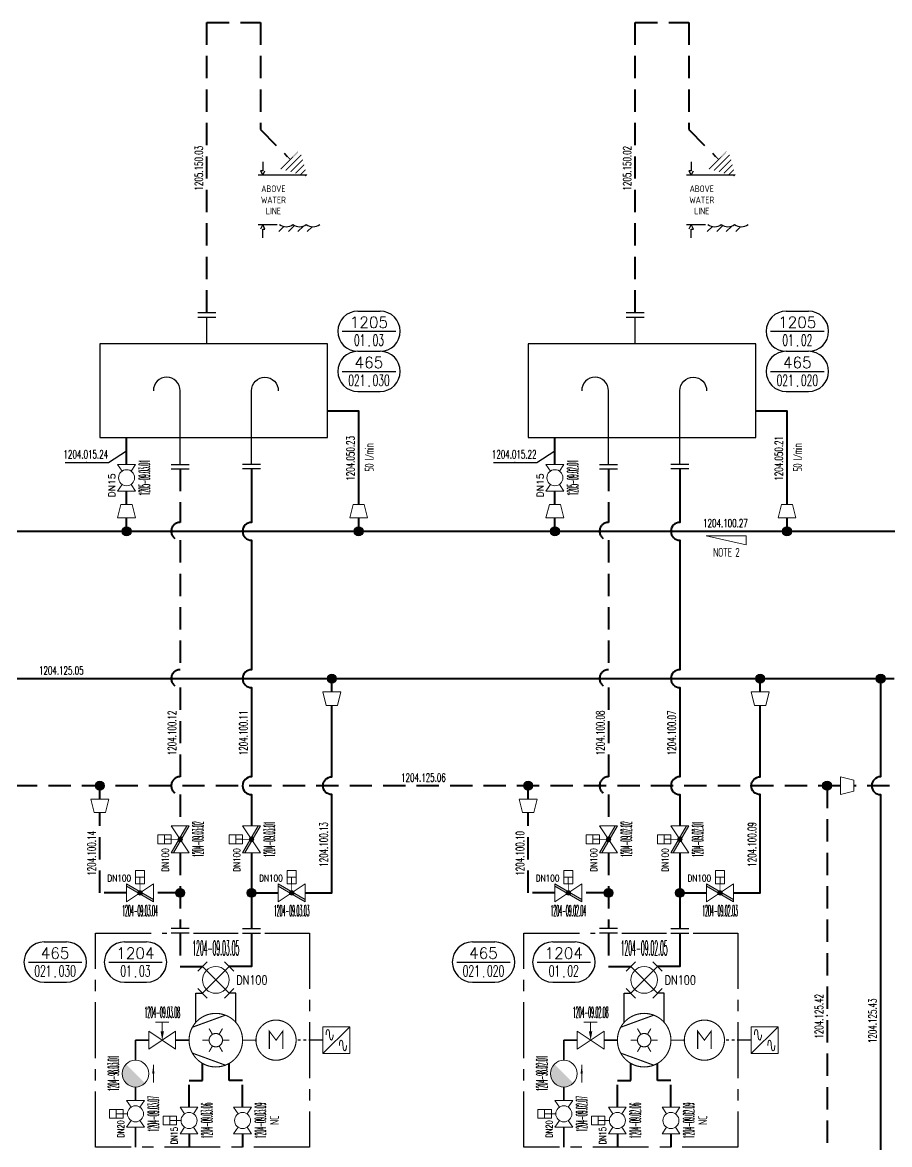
# Model space of a CAD drawing. Extents: x 32 to 589, y 3 to 513.
# Drawn here: x 279.4 to 473.7, y 186.7 to 438.1 of the extents above; entities that cross this region are included whole.
import ezdxf
from ezdxf.enums import TextEntityAlignment as Align

# ---------------------------------------------------------------- set-up
doc = ezdxf.new("R2010")
doc.units = 0
doc.header["$LTSCALE"] = 10
for name, pattern in [('CENTER', [2, 1.25, -0.25, 0.25, -0.25]), ('DASHED', [0.75, 0.5, -0.25]), ('PHANTOM2', [1.25, 0.625, -0.125, 0.125, -0.125, 0.125, -0.125])]:
    doc.linetypes.add(name, pattern=pattern)
for name, color, linetype in [('000-TX1', 1, 'Continuous'), ('000-TX2', 2, 'Continuous'), ('000-TX3', 3, 'Continuous'), ('0CE1', 1, 'CENTER'), ('0CO0', 7, 'Continuous'), ('0CO1', 1, 'Continuous'), ('0TX0', 7, 'Continuous'), ('0TX1', 1, 'Continuous'), ('COMPONENT', 2, 'Continuous')]:
    doc.layers.add(name, color=color, linetype=linetype)
for name, color, linetype, lineweight, true_color in [('1000 Air Piping', 161, 'DASHED', 40, 0x55aaff), ('1200 Service Liquid Piping', 134, 'Continuous', 35, 0x03b0b0), ('1200 Vacuum Piping', 152, 'Continuous', 40, 0x3354cc)]:
    doc.layers.add(name, color=color, linetype=linetype, lineweight=lineweight, true_color=true_color)
for name, color, linetype, lineweight in [('2600 Tank Drainage System Piping', 200, 'Continuous', 40), ('ARMATURE', 1, 'Continuous', 15), ('PIPENUM', 1, 'Continuous', 25)]:
    doc.layers.add(name, color=color, linetype=linetype, lineweight=lineweight)
doc.layers.add('Viewport', color=7, linetype='Continuous', plot=False)
doc.styles.add('HM-TX2', font='romans.shx')
doc.styles.add('MMC-TX2', font='romans.shx')
doc.styles.add('ROMANS', font='romans.shx')
doc.styles.get("Standard").update_dxf_attribs({"font": 'isocp.shx'})
doc.styles.add('Standard-TX2', font='romans.shx')

# ---------------------------------------------------------------- blocks, each defined once
blk = doc.blocks.new('*U31')
at = {"const_width": 0.25}
blk.add_lwpolyline([(0, -0.75), (0, 0.75)], dxfattribs=at)
blk = doc.blocks.new('*U32')
at = {"color": 0, "linetype": 'ByBlock', "lineweight": -2, "transparency": 16777216}
blk.add_blockref('*U31', (273.69, -83.34), dxfattribs=at)
for p, rotation in [((271.74, -84.47), 60), ((275.64, -84.47), 300), ((271.74, -86.72), 120), ((273.69, -87.84), 180), ((275.64, -86.72), 240)]:
    blk.add_blockref('*U31', p, dxfattribs=dict(at, rotation=rotation))
blk = doc.blocks.new('E852_MMC')
at = {"color": 0}
blk.add_line((-3, 0), (3, 6), dxfattribs=at)
blk.add_lwpolyline([(-3, 0), (3, 0), (3, 6), (-3, 6)], close=True, dxfattribs=at)
for centre, major_axis in [((-1.9, 4.2), (0, -1.2)), ((-1.1, 4.2), (0, 1.2)), ((1.1, 1.8), (0, -1.2)), ((1.9, 1.8), (0, 1.2))]:
    blk.add_ellipse(centre, major_axis=major_axis, ratio=0.333333, start_param=1.570796, end_param=4.712389, dxfattribs=at)
blk = doc.blocks.new('LIQUID RING PUMP 01')
for points in [[(22.5, 27.97), (22.5, 34.5), (24, 34.5)], [(31.5, 27.97), (31.5, 34.5), (30, 34.5)]]:
    blk.add_lwpolyline(points)
at = {"const_width": 0.25}
for points in [[(27, 18), (27, 18, 0.414214), (33, 24), (33, 24, 0.414214), (27, 30), (27, 30, 0.414214), (21, 24), (21, 24, 0.414214)], [(40.5, 19.5), (40.5, 19.5, 0.414214), (45, 24), (45, 24, 0.414214), (40.5, 28.5), (40.5, 28.5, 0.414214), (36, 24), (36, 24, 0.414214)], [(27, 22.5), (27, 22.5, 0.414214), (28.5, 24), (28.5, 24, 0.414214), (27, 25.5), (27, 25.5, 0.414214), (25.5, 24), (25.5, 24, 0.414214)]]:
    blk.add_lwpolyline(points, format="xyb", close=True, dxfattribs=at)
for points in [[(21.75, 26.9), (29.15, 29.6)], [(39, 22), (39, 26), (40.5, 24), (42, 26), (42, 22)], [(33, 24), (36, 24)], [(21.75, 21.1), (29.15, 18.4)]]:
    blk.add_lwpolyline(points, dxfattribs=at)
at = {"layer": '0CE1'}
for points in [[(38, 48), (48, 48), (48, 0), (0, 0), (0, 48), (16, 48)], [(22, 48), (32, 48)]]:
    blk.add_lwpolyline(points, dxfattribs=at)
at = {"layer": '0CO0', "linetype": 'PHANTOM2', "ltscale": 0.5}
blk.add_lwpolyline([(51, 24), (45, 24.01)], dxfattribs=at)
at = {"layer": '0CO1'}
for points in [[(21, 49), (17, 49)], [(21, 48), (17, 48)], [(33, 49), (37, 49)], [(33, 48), (37, 48)]]:
    blk.add_lwpolyline(points, dxfattribs=at)
at = {"layer": '1200 Service Liquid Piping', "linetype": 'DASHED'}
for points in [[(12, 24), (9, 24), (9, 19.5)], [(18, 24), (21, 24)], [(9, 10.5), (9, 13.5)], [(9, 4.5), (9, 0)]]:
    blk.add_lwpolyline(points, dxfattribs=at)
at = {"layer": '1200 Vacuum Piping', "linetype": 'DASHED'}
blk.add_lwpolyline([(19, 48), (19, 40.5), (24, 40.5)], dxfattribs=at)
at = {"layer": '1200 Vacuum Piping'}
blk.add_lwpolyline([(35, 48), (35, 40.5), (30, 40.5)], dxfattribs=at)
at = {"layer": '2600 Tank Drainage System Piping', "linetype": 'DASHED'}
for points in [[(21, 9), (21, 15), (24, 15), (24, 18.8)], [(33, 9), (33, 15), (30, 15), (30, 18.8)], [(21, 3), (21, 0)], [(33, 3), (33, 0)]]:
    blk.add_lwpolyline(points, dxfattribs=at)
at = {"rotation": 270}
blk.add_blockref('*U32', (112.59, 297.69), dxfattribs=at)
at = {"layer": 'ARMATURE', "ltscale": 2}
blk.add_blockref('E852_MMC', (54, 21), dxfattribs=at)
blk = doc.blocks.new('1200 TEMP')
blk.add_lwpolyline([(-317.06, 647.46), (-317.06, 653.46)])
blk.add_lwpolyline([(-341.06, 626.46), (-290.06, 626.46), (-290.06, 647.46), (-341.06, 647.46)], close=True)
for points in [[(-323.06, 620.46), (-323.06, 636.96, 0.414214), (-326.06, 639.96), (-326.06, 639.96, 0.414214), (-329.06, 636.96), (-329.06, 636.96)], [(-307.06, 620.46), (-307.06, 636.96, -0.414214), (-304.06, 639.96), (-304.06, 639.96, -0.414214), (-301.06, 636.96), (-301.06, 636.96)]]:
    blk.add_lwpolyline(points, format="xyb")
at = {"layer": '0CO1'}
for points in [[(-319.06, 654.46), (-315.06, 654.46)], [(-319.06, 653.46), (-315.06, 653.46)], [(-325.06, 620.46), (-321.06, 620.46)], [(-325.06, 619.46), (-321.06, 619.46)], [(-305.06, 620.46), (-309.06, 620.46)], [(-305.06, 619.46), (-309.06, 619.46)]]:
    blk.add_lwpolyline(points, dxfattribs=at)
at = {"layer": '1200 Vacuum Piping', "linetype": 'DASHED'}
blk.add_lwpolyline([(-323.06, 619.46), (-323.06, 607.46, 1), (-323.06, 603.46), (-323.06, 574.46, 1), (-323.06, 570.46), (-323.06, 550.46, 1), (-323.06, 546.46), (-323.06, 539.46)], format="xyb", dxfattribs=at)
at = {"layer": '1200 Vacuum Piping'}
for points in [[(-307.06, 619.46), (-307.06, 607.46, 1), (-307.06, 603.46), (-307.06, 574.46, 1), (-307.06, 570.46), (-307.06, 550.46, 1), (-307.06, 546.46), (-307.06, 539.46)], [(-295.06, 524.46), (-289.06, 524.46), (-289.06, 546.46, -1), (-289.06, 550.46), (-289.06, 566.46)]]:
    blk.add_lwpolyline(points, format="xyb", dxfattribs=at)
for points in [[(-289.06, 569.46), (-289.06, 572.46)], [(-307.06, 533.46), (-307.06, 516.46)], [(-307.06, 524.46), (-301.06, 524.46)]]:
    blk.add_lwpolyline(points, dxfattribs=at)
at = {"layer": '1200 Vacuum Piping', "linetype": 'DASHED'}
for points in [[(-341.06, 545.46), (-341.06, 548.46)], [(-335.06, 524.46), (-341.06, 524.46), (-341.06, 542.46)], [(-323.06, 533.46), (-323.06, 516.46)], [(-323.06, 524.46), (-329.06, 524.46)]]:
    blk.add_lwpolyline(points, dxfattribs=at)
at = {"layer": '2600 Tank Drainage System Piping'}
for points in [[(-290.06, 632.46), (-283.06, 632.46), (-283.06, 611.46)], [(-335.06, 620.46), (-335.06, 626.46)], [(-335.06, 611.46), (-335.06, 614.46)], [(-335.06, 605.46), (-335.06, 608.46)], [(-283.06, 608.46), (-283.06, 605.46)]]:
    blk.add_lwpolyline(points, dxfattribs=at)
at = {"layer": 'ARMATURE'}
for points in [[(-333.06, 608.46), (-337.06, 608.46), (-336.31, 611.46), (-333.81, 611.46)], [(-281.06, 608.46), (-285.06, 608.46), (-284.31, 611.46), (-281.81, 611.46)], [(-291.06, 569.46), (-287.06, 569.46), (-287.81, 566.46), (-290.31, 566.46)], [(-339.06, 545.46), (-343.06, 545.46), (-342.31, 542.46), (-339.81, 542.46)]]:
    blk.add_lwpolyline(points, close=True, dxfattribs=at)
blk.add_blockref('LIQUID RING PUMP 01', (-342.06, 467.46))
blk = doc.blocks.new('JOINT')
h = blk.add_hatch(color=256)
h.dxf.hatch_style = 1
h.paths.add_polyline_path([(1, 0, 1), (-1, 0, 1)])
at = {"layer": 'Viewport'}
blk.add_circle((0, 0), 1, dxfattribs=at)
blk = doc.blocks.new('BU310PN_MMC')
blk.add_hatch(color=256).paths.add_polyline_path([(0, 2), (6, -1.5), (6, -2), (0, 1.5)])
h = blk.add_hatch(color=256)
edge = h.paths.add_edge_path()
edge.add_arc((3, -0.01), 0.5, 0, 360)
for p, q in [((2, 3.5), (4, 3.5)), ((3, 3.5), (3, 2))]:
    blk.add_line(p, q)
for points in [[(2, 2), (4, 2), (4, 5), (2, 5)], [(0, 2), (6, -1.5), (6, -2), (0, 1.5)]]:
    blk.add_lwpolyline(points, close=True)
blk.add_lwpolyline([(0, 2), (0, -2), (6, 2), (6, -2)])
at = {"const_width": 0.2}
blk.add_lwpolyline([(3, 0), (3, 2)], dxfattribs=at)
blk.add_circle((3, -0.01), 0.5)
at = {"layer": '000-TX1', "style": 'MMC-TX2', "width": 0.8}
blk.add_attdef('SIZE', text='', height=1.5, dxfattribs=at).set_placement((1, 3.31), align=Align.MIDDLE_RIGHT)
at = {"layer": '000-TX1', "style": 'MMC-TX2', "width": 0.457143}
blk.add_attdef('ITEMNR.', text='', height=2.5, rotation=360, dxfattribs=at).set_placement((-0.99, -5.24), (7.01, -5.24), align=Align.FIT)
at = {"layer": '000-TX1', "style": 'MMC-TX2', "flags": 1}
for tag, p in [('PRODUCT_NR', (-1, -10.2)), ('DESCRIPTION.', (-1, -13.16)), ('TYPE', (-1, -16.17)), ('RATING', (-1, -19.17)), ('DRILL', (-1, -22.17)), ('HOUSING', (-1, -25.17)), ('TRIM', (-1, -28.17)), ('STEM', (-1, -31.17)), ('SEAT', (-1, -34.17)), ('CTRL', (-1, -37.17)), ('CERT', (-1, -40.17)), ('REMARKS', (-1, -43.17)), ('REV', (-1, -46.17)), ('TAG', (-1, -49.17)), ('FONT/SIGN', (-1, -52.17)), ('DO', (-1, -55.84)), ('DI', (-1, -58.84)), ('AO', (-0.79, -61.28)), ('AI', (-0.79, -64.28)), ('BUS', (-1, -66.95))]:
    blk.add_attdef(tag, p, '', height=1.5, dxfattribs=at)
blk = doc.blocks.new('BV702PN_MMC')
for p, q in [((2, 4.3), (4, 4.3)), ((3, 4.3), (3, 2.8))]:
    blk.add_line(p, q)
blk.add_lwpolyline([(2, 2.8), (4, 2.8), (4, 5.8), (2, 5.8)], close=True)
at = {"const_width": 0.2}
blk.add_lwpolyline([(3, 1.8), (3, 2.8)], dxfattribs=at)
for points in [[(1.5, -1), (0, -2), (0, 2), (1.5, 1)], [(4.5, -1), (6, -2), (6, 2), (4.5, 1)]]:
    blk.add_lwpolyline(points)
blk.add_circle((3, 0), 1.8)
at = {"layer": '000-TX1', "style": 'MMC-TX2', "width": 0.65}
blk.add_attdef('SIZE', text='', height=1.5, dxfattribs=at).set_placement((1.54, 3.3), align=Align.MIDDLE_RIGHT)
at = {"layer": '000-TX1', "style": 'MMC-TX2', "width": 0.457143}
blk.add_attdef('ITEMNR.', text='', height=2.5, rotation=360, dxfattribs=at).set_placement((-0.99, -5.24), (7.01, -5.24), align=Align.FIT)
at = {"layer": '000-TX1', "style": 'MMC-TX2', "flags": 1}
for tag, p in [('PRODUCT_NR', (-1, -10.2)), ('DESCRIPTION.', (-1.21, -13.16)), ('TYPE', (-1, -16.17)), ('RATING', (-1, -19.17)), ('DRILL', (-1, -22.17)), ('HOUSING', (-1, -25.17)), ('TRIM', (-1, -28.17)), ('STEM', (-1, -31.17)), ('SEAT', (-1, -34.17)), ('CTRL', (-1.21, -37.17)), ('CERT', (-1, -40.17)), ('REMARKS', (-1, -43.17)), ('REV', (-1, -46.17)), ('TAG', (-1, -49.17)), ('FONT/SIGN', (-1, -52.17))]:
    blk.add_attdef(tag, p, '', height=1.5, dxfattribs=at)
blk = doc.blocks.new('V703')
for p, q in [((1.5, 4), (4.5, 4)), ((3, 2), (3, 4))]:
    blk.add_line(p, q)
blk.add_lwpolyline([(0, -2), (0, 2), (6, -2), (6, 2), (0, -2)])
blk.add_solid([(3, 0), (2.62, 2), (3.38, 2)])
at = {"layer": '000-TX1', "style": 'HM-TX2', "width": 0.457143}
blk.add_attdef('ITEMNR.', text='', height=2.5, rotation=360, dxfattribs=at).set_placement((-0.99, -5.24), (7.01, -5.24), align=Align.FIT)
at = {"layer": '000-TX1', "style": 'HM-TX2', "flags": 1}
for tag, p in [('DESCRIPTION.', (-0.97, -10.16)), ('SIZE', (-0.97, -12.18)), ('TYPE', (-0.97, -14.29)), ('RATING', (-0.97, -16.51)), ('DRILL', (-0.97, -18.43)), ('HOUSING', (-0.97, -20.64)), ('TRIM', (-0.97, -22.95)), ('STEM', (-0.97, -25.17)), ('SEAT', (-0.97, -27.38)), ('CTRL', (-0.97, -29.7)), ('CERT', (-0.97, -31.91)), ('REMARKS', (-0.97, -34.22)), ('REV', (-0.97, -36.53)), ('TAG', (-0.97, -38.75)), ('FONT/SIGN', (-0.97, -40.67))]:
    blk.add_attdef(tag, p, '', height=1.5, dxfattribs=at)
blk = doc.blocks.new('V702')
for points in [[(1.5, -1), (0, -2), (0, 2), (1.5, 1)], [(4.5, -1), (6, -2), (6, 2), (4.5, 1)]]:
    blk.add_lwpolyline(points)
blk.add_circle((3, 0), 1.8)
at = {"layer": '000-TX1', "style": 'HM-TX2', "width": 0.457143}
blk.add_attdef('ITEMNR.', text='', height=2.5, rotation=360, dxfattribs=at).set_placement((-0.99, -5.04), (7.01, -5.04), align=Align.FIT)
at = {"layer": '000-TX1', "style": 'HM-TX2', "flags": 1}
for tag, p in [('DESCRIPTION.', (-0.97, -9.96)), ('SIZE', (-0.97, -11.98)), ('TYPE', (-0.97, -14.09)), ('RATING', (-0.97, -16.31)), ('DRILL', (-0.97, -18.23)), ('HOUSING', (-0.97, -20.44)), ('TRIM', (-0.97, -22.75)), ('STEM', (-0.97, -24.97)), ('SEAT', (-0.97, -27.18)), ('CTRL', (-0.97, -29.5)), ('CERT', (-0.97, -31.71)), ('REMARKS', (-0.97, -34.02)), ('REV', (-0.97, -36.33)), ('TAG', (-0.97, -38.55)), ('FONT/SIGN', (-0.97, -40.47))]:
    blk.add_attdef(tag, p, '', height=1.5, dxfattribs=at)
blk = doc.blocks.new('I70S_MMC')
h = blk.add_hatch(color=256)
edge = h.paths.add_edge_path()
edge.add_line((-5.13, 2.12), (-0.87, -2.12))
edge.add_arc((-3, 0), 3, 135.0642, 315.1966, ccw=False)
blk.add_line((-1, 4), (-5, 4))
blk.add_circle((-3, 0), 3)
blk.add_solid([(-1, 4), (-3, 4.25), (-1, 4), (-3, 3.75)])
at = {"layer": '000-TX1', "style": 'MMC-TX2', "flags": 1}
for tag, p in [('DO', (-7, -55.82)), ('DI', (-7, -58.82)), ('AO', (-6.79, -61.26)), ('AI', (-6.79, -64.26)), ('BUS', (-7, -66.94))]:
    blk.add_attdef(tag, p, '', height=1.5, dxfattribs=at)
at = {"layer": '0TX1', "style": 'MMC-TX2'}
blk.add_attdef('SIZE', text='', height=1.5, dxfattribs=at).set_placement((-6.07, 3.3), align=Align.MIDDLE_RIGHT)
at = {"layer": '0TX1', "style": 'MMC-TX2', "width": 0.457143}
blk.add_attdef('ITEMNR.', text='', height=2.5, rotation=360, dxfattribs=at).set_placement((-6.99, -6.43), (1.01, -6.43), align=Align.FIT)
at = {"layer": '0TX1', "style": 'MMC-TX2', "flags": 1}
for tag, p in [('PRODUCT_NR', (-7, -11.39)), ('DESCRIPTION.', (-7, -14.35)), ('TYPE', (-7, -17.36)), ('RATING', (-7, -20.36)), ('DRILL', (-7, -23.36)), ('HOUSING', (-7, -26.36)), ('TRIM', (-7, -29.36)), ('STEM', (-7, -32.36)), ('SEAT', (-7, -35.36)), ('CTRL', (-7, -38.36)), ('CERT', (-7, -41.36)), ('REMARKS', (-7, -44.36)), ('REV', (-7, -47.36)), ('TAG', (-7, -50.36)), ('FONT/SIGN', (-7, -53.36))]:
    blk.add_attdef(tag, p, '', height=1.5, dxfattribs=at)
blk = doc.blocks.new('4W VALVE')
for points in [[(-4.06, 1.94), (-1.94, 4.06)], [(-3, 3), (3, -3)], [(3, 3), (-3, -3)], [(4.06, 1.94), (1.94, 4.06)], [(-4.06, -1.94), (-1.94, -4.06)], [(4.06, -1.94), (1.94, -4.06)]]:
    blk.add_lwpolyline(points)
blk.add_circle((0, 0), 3)
blk = doc.blocks.new('fit306-ITEM_MMC')
at = {"layer": '000-TX1', "style": 'MMC-TX2', "width": 0.457143}
blk.add_attdef('ITEMNR.', text='', height=2.5, rotation=360, dxfattribs=at).set_placement((-3.8, -2.98), (4.2, -2.98), align=Align.FIT)
at = {"layer": '000-TX1', "style": 'MMC-TX2', "width": 0.8}
blk.add_attdef('SIZE', text='', height=1.5, dxfattribs=at).set_placement((0.93, -4.41), align=Align.MIDDLE_RIGHT)
at = {"layer": '000-TX1', "style": 'MMC-TX2', "flags": 1}
for tag, p in [('PRODUCT_NR', (-3.8, -7.94)), ('DESCRIPTION.', (-3.8, -10.91)), ('TYPE', (-3.8, -13.91)), ('RATING', (-3.8, -16.91)), ('DRILL', (-3.8, -19.91)), ('HOUSING', (-3.8, -22.91)), ('TRIM', (-3.8, -25.91)), ('STEM', (-3.8, -28.91)), ('SEAT', (-3.8, -31.91)), ('CTRL', (-3.8, -34.91)), ('CERT', (-3.8, -37.91)), ('REV', (-3.8, -43.91)), ('TAG', (-3.8, -46.91)), ('FONT/SIGN', (-3.8, -49.91))]:
    blk.add_attdef(tag, p, '', height=1.5, dxfattribs=at)
blk.add_attdef('REMARKS', text='', height=1, dxfattribs=at).set_placement((-3.8, -40.91), (6.27, -40.91), align=Align.ALIGNED)
blk = doc.blocks.new('BV702_MMC')
for points in [[(1.5, -1), (0, -2), (0, 2), (1.5, 1)], [(4.5, -1), (6, -2), (6, 2), (4.5, 1)]]:
    blk.add_lwpolyline(points)
blk.add_circle((3, 0), 1.8)
at = {"layer": '000-TX1', "style": 'MMC-TX2'}
blk.add_attdef('SIZE', text='', height=1.5, dxfattribs=at).set_placement((1.54, 3.3), align=Align.MIDDLE_RIGHT)
at = {"layer": '000-TX1', "style": 'MMC-TX2', "width": 0.457143}
blk.add_attdef('ITEMNR.', text='', height=2.5, rotation=360, dxfattribs=at).set_placement((-0.99, -5.24), (7.01, -5.24), align=Align.FIT)
at = {"layer": '000-TX1', "style": 'MMC-TX2', "flags": 1}
for tag, p in [('PRODUCT_NR', (-1, -10.2)), ('DESCRIPTION.', (-1, -13.16)), ('TYPE', (-1, -16.17)), ('RATING', (-1, -19.17)), ('DRILL', (-1, -22.17)), ('HOUSING', (-1, -25.17)), ('TRIM', (-1, -28.17)), ('STEM', (-1, -31.17)), ('SEAT', (-1, -34.17)), ('CTRL', (-1, -37.17)), ('CERT', (-1, -40.17)), ('REV', (-1, -46.17)), ('TAG', (-1, -49.17)), ('FONT/SIGN', (-1, -52.17)), ('DO', (-1, -55.82)), ('DI', (-1, -58.82)), ('AO', (-0.79, -61.26)), ('AI', (-0.79, -64.26)), ('BUS', (-1, -66.94))]:
    blk.add_attdef(tag, p, '', height=1.5, dxfattribs=at)
blk.add_attdef('REMARKS', text='', height=1, dxfattribs=at).set_placement((-1, -43.17), (9.07, -43.17), align=Align.ALIGNED)
blk = doc.blocks.new('MMCFP_COMP_TAG')
at = {"layer": '000-TX3', "ltscale": 3}
for p, q in [((-2.5, 4.5), (2.5, 4.5)), ((-6, 0), (6, 0)), ((-2.5, -4.5), (2.5, -4.5))]:
    blk.add_line(p, q, dxfattribs=at)
for centre, start, end in [((-2.5, 0), 90, 270), ((2.5, 0), 270, 90)]:
    blk.add_arc(centre, 4.5, start, end, dxfattribs=at)
at = {"layer": '000-TX2', "style": 'Standard-TX2'}
blk.add_text('.', height=1.5, dxfattribs=at).set_placement((0.02, -3.35), align=Align.CENTER)
at = {"layer": '000-TX2', "style": 'Standard-TX2', "flags": 8}
blk.add_attdef('WBS1', text='', height=2.5, dxfattribs=at).set_placement((-0.02, 0.75), align=Align.CENTER)
at = {"layer": '000-TX2', "style": 'Standard-TX2', "width": 0.6, "flags": 8}
blk.add_attdef('WBS2', text='', height=2.5, dxfattribs=at).set_placement((-0.8, -3.25), align=Align.RIGHT)
blk.add_attdef('Number', (0.8, -3.25), '', height=2.5, dxfattribs=at)
blk = doc.blocks.new('Pipe_tag')
at = {"layer": '0CO1', "ltscale": 2}
blk.add_point((6, 0), dxfattribs=at)
at = {"color": 0, "style": 'ROMANS', "width": 0.532808}
blk.add_attdef('PIPE-NO', text='', height=2.2, dxfattribs=at).set_placement((-0.18, 1.08), (11.82, 1.08), align=Align.FIT)
at = {"layer": '000-TX2', "color": 2, "style": 'ROMANS', "flags": 1}
for tag, p in [('REMARKS', (6, 12.18)), ('FROM', (6.01, 8.78)), ('TO', (5.97, 10.4)), ('MATERIAL', (6.34, 6.9)), ('DIAMETER', (6.07, 4.56))]:
    blk.add_attdef(tag, text='', height=1.2, dxfattribs=at).set_placement(p, align=Align.MIDDLE_CENTER)
at = {"layer": '000-TX2', "style": 'ROMANS'}
blk.add_attdef('PIPE_TYPE', text='', height=1.2, dxfattribs=at).set_placement((5.89, -1.18), align=Align.MIDDLE)
blk = doc.blocks.new('Overboard_tag')
at = {"const_width": 0.2}
for points in [[(0, -1), (0, 0)], [(-2.49, -2), (2.49, -2)], [(-1.93, -3), (1.93, -3)], [(-1.37, -4), (1.37, -4)], [(-0.81, -5), (0.81, -5)], [(-0.25, -6), (0.25, -6)]]:
    blk.add_lwpolyline(points, dxfattribs=at)
blk.add_lwpolyline([(-3.05, -1), (3.05, -1)], close=True, dxfattribs=at)

msp = doc.modelspace()

# ---------------------------------------------------------------- linework, layer by layer
for points in [[(333.27, 406.81), (333.27, 404.81), (332.77, 404.81), (333.27, 403.81), (333.77, 404.81)], [(429.27, 406.81), (429.27, 404.81), (428.77, 404.81), (429.27, 403.81), (429.77, 404.81)], [(342.99, 403.81), (332.27, 403.81)], [(438.99, 403.81), (428.27, 403.81)], [(332.27, 392.78), (336.51, 392.78)], [(333.27, 389.78), (333.27, 391.78), (333.77, 391.78), (333.27, 392.78), (332.77, 391.78)], [(336.9, 391.2), (338.03, 392.33)], [(339.02, 391.2), (340.38, 392.56)], [(341.14, 391.2), (342.38, 392.43)], [(343.26, 391.2), (344.35, 392.29)], [(428.27, 392.78), (432.51, 392.78)], [(429.27, 389.78), (429.27, 391.78), (429.77, 391.78), (429.27, 392.78), (428.77, 391.78)], [(432.9, 391.2), (434.03, 392.33)], [(435.02, 391.2), (436.38, 392.56)], [(437.14, 391.2), (438.38, 392.43)], [(439.26, 391.2), (440.35, 392.29)], [(289.02, 339.48), (298.71, 339.48), (302.75, 342.06)], [(385.02, 339.48), (394.71, 339.48), (398.75, 342.06)]]:
    msp.add_lwpolyline(points)
for points in [[(337.03, 392.78, 0.333333), (340.03, 392.78, 0.333333), (343.03, 392.78, 0.333333), (346.03, 392.78)], [(433.03, 392.78, 0.333333), (436.03, 392.78, 0.333333), (439.03, 392.78, 0.333333), (442.03, 392.78)]]:
    msp.add_lwpolyline(points, format="xyb")
at = {"layer": '1000 Air Piping'}
for points in [[(320.75, 373.06), (320.75, 438.06), (332.75, 438.06), (332.75, 438.06), (332.75, 414.06), (338.75, 408.06), (338.75, 408.06)], [(416.75, 373.06), (416.75, 438.06), (428.75, 438.06), (428.75, 438.06), (428.75, 414.06), (434.75, 408.06), (434.75, 408.06)]]:
    msp.add_lwpolyline(points, dxfattribs=at)
at = {"layer": '1200 Vacuum Piping'}
msp.add_lwpolyline([(77.75, 195.06), (71.75, 195.06), (71.75, 291.06), (474.75, 291.06)], dxfattribs=at)
msp.add_lwpolyline([(471.75, 291.06), (471.75, 269.06, 1), (471.75, 265.06), (471.75, 164.06, 1), (471.75, 160.06), (471.75, 152.06, 1), (471.75, 148.06), (471.75, 126.06), (421.75, 126.06), (421.75, 108.06)], format="xyb", dxfattribs=at)
at = {"layer": '1200 Vacuum Piping', "linetype": 'DASHED'}
for points in [[(462.75, 267.06), (185.75, 267.06), (185.75, 195.06), (177.75, 195.06)], [(494.75, 243.06), (488.75, 243.06), (488.75, 267.06), (465.75, 267.06)]]:
    msp.add_lwpolyline(points, dxfattribs=at)
msp.add_lwpolyline([(459.75, 267.06), (459.75, 164.06, 1), (459.75, 160.06), (459.75, 152.06, 1), (459.75, 148.06), (459.75, 138.06), (385.75, 138.06), (385.75, 108.06)], format="xyb", dxfattribs=at)
at = {"layer": '2600 Tank Drainage System Piping'}
msp.add_lwpolyline([(255.75, 324.06), (583.75, 324.06), (583.75, 126.06)], dxfattribs=at)
at = {"layer": 'ARMATURE'}
for points in [[(432.62, 323.06), (441.62, 323.06), (441.62, 321.06)], [(462.75, 265.06), (462.75, 269.06), (465.75, 268.31), (465.75, 265.81)]]:
    msp.add_lwpolyline(points, close=True, dxfattribs=at)

# ---------------------------------------------------------------- block references
at = {"xscale": -1, "rotation": 45}
for p in [(338.75, 408.06), (434.75, 408.06)]:
    msp.add_blockref('Overboard_tag', p, dxfattribs=at)
ref = msp.add_blockref('MMCFP_COMP_TAG', (357.08, 368.88))
ref.add_attrib('WBS1', '1205', dxfattribs={"layer": '000-TX2', "height": 2.5, "style": 'Standard-TX2'}).set_placement((357.06, 369.63), align=Align.CENTER)
ref.add_attrib('WBS2', '01', dxfattribs={"layer": '000-TX2', "height": 2.5, "style": 'Standard-TX2', "width": 0.6}).set_placement((356.28, 365.63), align=Align.RIGHT)
ref.add_attrib('Number', '03', (357.88, 365.63), dxfattribs={"layer": '000-TX2', "height": 2.5, "style": 'Standard-TX2', "width": 0.6})
ref = msp.add_blockref('MMCFP_COMP_TAG', (453.08, 368.88))
ref.add_attrib('WBS1', '1205', dxfattribs={"layer": '000-TX2', "height": 2.5, "style": 'Standard-TX2'}).set_placement((453.06, 369.63), align=Align.CENTER)
ref.add_attrib('WBS2', '01', dxfattribs={"layer": '000-TX2', "height": 2.5, "style": 'Standard-TX2', "width": 0.6}).set_placement((452.28, 365.63), align=Align.RIGHT)
ref.add_attrib('Number', '02', (453.88, 365.63), dxfattribs={"layer": '000-TX2', "height": 2.5, "style": 'Standard-TX2', "width": 0.6})
ref = msp.add_blockref('MMCFP_COMP_TAG', (357.08, 359.88))
ref.add_attrib('WBS1', '465', dxfattribs={"layer": '000-TX2', "height": 2.5, "style": 'Standard-TX2'}).set_placement((357.06, 360.63), align=Align.CENTER)
ref.add_attrib('WBS2', '021', dxfattribs={"layer": '000-TX2', "height": 2.5, "style": 'Standard-TX2', "width": 0.6}).set_placement((356.28, 356.63), align=Align.RIGHT)
ref.add_attrib('Number', '030', (357.88, 356.63), dxfattribs={"layer": '000-TX2', "height": 2.5, "style": 'Standard-TX2', "width": 0.6})
ref = msp.add_blockref('MMCFP_COMP_TAG', (453.08, 359.88))
ref.add_attrib('WBS1', '465', dxfattribs={"layer": '000-TX2', "height": 2.5, "style": 'Standard-TX2'}).set_placement((453.06, 360.63), align=Align.CENTER)
ref.add_attrib('WBS2', '021', dxfattribs={"layer": '000-TX2', "height": 2.5, "style": 'Standard-TX2', "width": 0.6}).set_placement((452.28, 356.63), align=Align.RIGHT)
ref.add_attrib('Number', '020', (453.88, 356.63), dxfattribs={"layer": '000-TX2', "height": 2.5, "style": 'Standard-TX2', "width": 0.6})
ref = msp.add_blockref('MMCFP_COMP_TAG', (286.75, 227.56))
ref.add_attrib('WBS1', '465', dxfattribs={"layer": '000-TX2', "height": 2.5, "style": 'Standard-TX2'}).set_placement((286.73, 228.31), align=Align.CENTER)
ref.add_attrib('WBS2', '021', dxfattribs={"layer": '000-TX2', "height": 2.5, "style": 'Standard-TX2', "width": 0.6}).set_placement((285.94, 224.31), align=Align.RIGHT)
ref.add_attrib('Number', '030', (287.54, 224.31), dxfattribs={"layer": '000-TX2', "height": 2.5, "style": 'Standard-TX2', "width": 0.6})
ref = msp.add_blockref('MMCFP_COMP_TAG', (304.75, 227.56))
ref.add_attrib('WBS1', '1204', dxfattribs={"layer": '000-TX2', "height": 2.5, "style": 'Standard-TX2'}).set_placement((304.73, 228.31), align=Align.CENTER)
ref.add_attrib('WBS2', '01', dxfattribs={"layer": '000-TX2', "height": 2.5, "style": 'Standard-TX2', "width": 0.6}).set_placement((303.94, 224.31), align=Align.RIGHT)
ref.add_attrib('Number', '03', (305.54, 224.31), dxfattribs={"layer": '000-TX2', "height": 2.5, "style": 'Standard-TX2', "width": 0.6})
ref = msp.add_blockref('MMCFP_COMP_TAG', (382.75, 227.56))
ref.add_attrib('WBS1', '465', dxfattribs={"layer": '000-TX2', "height": 2.5, "style": 'Standard-TX2'}).set_placement((382.73, 228.31), align=Align.CENTER)
ref.add_attrib('WBS2', '021', dxfattribs={"layer": '000-TX2', "height": 2.5, "style": 'Standard-TX2', "width": 0.6}).set_placement((381.94, 224.31), align=Align.RIGHT)
ref.add_attrib('Number', '020', (383.54, 224.31), dxfattribs={"layer": '000-TX2', "height": 2.5, "style": 'Standard-TX2', "width": 0.6})
ref = msp.add_blockref('MMCFP_COMP_TAG', (400.75, 227.56))
ref.add_attrib('WBS1', '1204', dxfattribs={"layer": '000-TX2', "height": 2.5, "style": 'Standard-TX2'}).set_placement((400.73, 228.31), align=Align.CENTER)
ref.add_attrib('WBS2', '01', dxfattribs={"layer": '000-TX2', "height": 2.5, "style": 'Standard-TX2', "width": 0.6}).set_placement((399.94, 224.31), align=Align.RIGHT)
ref.add_attrib('Number', '02', (401.54, 224.31), dxfattribs={"layer": '000-TX2', "height": 2.5, "style": 'Standard-TX2', "width": 0.6})
at = {"layer": '1200 Vacuum Piping', "linetype": 'DASHED'}
for p in [(348.75, 291.06), (444.75, 291.06), (471.75, 291.06), (296.75, 267.06), (392.75, 267.06), (459.75, 267.06), (314.75, 243.06), (330.75, 243.06), (410.75, 243.06), (426.75, 243.06)]:
    msp.add_blockref('JOINT', p, dxfattribs=at)
at = {"layer": '2600 Tank Drainage System Piping'}
for p in [(302.75, 324.06), (354.75, 324.06), (398.75, 324.06), (450.75, 324.06)]:
    msp.add_blockref('JOINT', p, dxfattribs=at)
at = {"layer": 'ARMATURE'}
ref = msp.add_blockref('BV702_MMC', (302.75, 333.06), dxfattribs=dict(at, rotation=90.00000000000003))
ref.add_attrib('ITEMNR.', '1205-09.03.01', dxfattribs={"layer": '000-TX1', "height": 2.5, "rotation": 90, "style": 'MMC-TX2', "width": 0.283544}).set_placement((307.99, 332.07), (307.99, 340.07), align=Align.FIT)
ref.add_attrib('SIZE', 'DN15', dxfattribs={"layer": '000-TX1', "height": 1.5, "rotation": 90, "style": 'MMC-TX2'}).set_placement((299.45, 337.02), align=Align.MIDDLE_RIGHT)
ref = msp.add_blockref('BV702_MMC', (398.75, 333.06), dxfattribs=dict(at, rotation=90.00000000000003))
ref.add_attrib('ITEMNR.', '1205-09.02.01', dxfattribs={"layer": '000-TX1', "height": 2.5, "rotation": 90, "style": 'MMC-TX2', "width": 0.283544}).set_placement((403.99, 332.07), (403.99, 340.07), align=Align.FIT)
ref.add_attrib('SIZE', 'DN15', dxfattribs={"layer": '000-TX1', "height": 1.5, "rotation": 90, "style": 'MMC-TX2'}).set_placement((395.45, 337.02), align=Align.MIDDLE_RIGHT)
ref = msp.add_blockref('BU310PN_MMC', (314.75, 252.06), dxfattribs=dict(at, rotation=90))
ref.add_attrib('ITEMNR.', '1204-09.03.02', dxfattribs={"layer": '000-TX1', "height": 2.5, "rotation": 90, "style": 'MMC-TX2', "width": 0.276543}).set_placement((319.99, 251.07), (319.99, 259.07), align=Align.FIT)
ref.add_attrib('SIZE', 'DN100', dxfattribs={"layer": '000-TX1', "height": 1.5, "rotation": 90, "style": 'MMC-TX2', "width": 0.8}).set_placement((311.44, 253.06), align=Align.MIDDLE_RIGHT)
ref = msp.add_blockref('BU310PN_MMC', (410.75, 252.06), dxfattribs=dict(at, rotation=89.99999999999999))
ref.add_attrib('ITEMNR.', '1204-09.02.02', dxfattribs={"layer": '000-TX1', "height": 2.5, "rotation": 90, "style": 'MMC-TX2', "width": 0.276543}).set_placement((415.99, 251.07), (415.99, 259.07), align=Align.FIT)
ref.add_attrib('SIZE', 'DN100', dxfattribs={"layer": '000-TX1', "height": 1.5, "rotation": 90, "style": 'MMC-TX2', "width": 0.8}).set_placement((407.44, 253.06), align=Align.MIDDLE_RIGHT)
ref = msp.add_blockref('BU310PN_MMC', (330.75, 252.06), dxfattribs=dict(at, rotation=90))
ref.add_attrib('ITEMNR.', '1204-09.03.01', dxfattribs={"layer": '000-TX1', "height": 2.5, "rotation": 90, "style": 'MMC-TX2', "width": 0.283544}).set_placement((335.99, 251.07), (335.99, 259.07), align=Align.FIT)
ref.add_attrib('SIZE', 'DN100', dxfattribs={"layer": '000-TX1', "height": 1.5, "rotation": 90, "style": 'MMC-TX2', "width": 0.8}).set_placement((327.44, 253.06), align=Align.MIDDLE_RIGHT)
ref = msp.add_blockref('BU310PN_MMC', (426.75, 252.06), dxfattribs=dict(at, rotation=89.99999999999999))
ref.add_attrib('ITEMNR.', '1204-09.02.01', dxfattribs={"layer": '000-TX1', "height": 2.5, "rotation": 90, "style": 'MMC-TX2', "width": 0.283544}).set_placement((431.99, 251.07), (431.99, 259.07), align=Align.FIT)
ref.add_attrib('SIZE', 'DN100', dxfattribs={"layer": '000-TX1', "height": 1.5, "rotation": 90, "style": 'MMC-TX2', "width": 0.8}).set_placement((423.44, 253.06), align=Align.MIDDLE_RIGHT)
ref = msp.add_blockref('BU310PN_MMC', (302.75, 243.06), dxfattribs=at)
ref.add_attrib('ITEMNR.', '1204-09.03.04', dxfattribs={"layer": '000-TX1', "height": 2.5, "rotation": 360, "style": 'MMC-TX2', "width": 0.27541}).set_placement((301.76, 237.82), (309.76, 237.82), align=Align.FIT)
ref.add_attrib('SIZE', 'DN100', dxfattribs={"layer": '000-TX1', "height": 1.5, "style": 'MMC-TX2', "width": 0.8}).set_placement((303.75, 246.37), align=Align.MIDDLE_RIGHT)
ref = msp.add_blockref('BU310PN_MMC', (336.75, 243.06), dxfattribs=at)
ref.add_attrib('ITEMNR.', '1204-09.03.03', dxfattribs={"layer": '000-TX1', "height": 2.5, "rotation": 360, "style": 'MMC-TX2', "width": 0.276543}).set_placement((335.76, 237.82), (343.76, 237.82), align=Align.FIT)
ref.add_attrib('SIZE', 'DN100', dxfattribs={"layer": '000-TX1', "height": 1.5, "style": 'MMC-TX2', "width": 0.8}).set_placement((337.75, 246.37), align=Align.MIDDLE_RIGHT)
ref = msp.add_blockref('BU310PN_MMC', (398.75, 243.06), dxfattribs=at)
ref.add_attrib('ITEMNR.', '1204-09.02.04', dxfattribs={"layer": '000-TX1', "height": 2.5, "rotation": 360, "style": 'MMC-TX2', "width": 0.27541}).set_placement((397.76, 237.82), (405.76, 237.82), align=Align.FIT)
ref.add_attrib('SIZE', 'DN100', dxfattribs={"layer": '000-TX1', "height": 1.5, "style": 'MMC-TX2', "width": 0.8}).set_placement((399.75, 246.37), align=Align.MIDDLE_RIGHT)
ref = msp.add_blockref('BU310PN_MMC', (432.75, 243.06), dxfattribs=at)
ref.add_attrib('ITEMNR.', '1204-09.02.03', dxfattribs={"layer": '000-TX1', "height": 2.5, "rotation": 360, "style": 'MMC-TX2', "width": 0.276543}).set_placement((431.76, 237.82), (439.76, 237.82), align=Align.FIT)
ref.add_attrib('SIZE', 'DN100', dxfattribs={"layer": '000-TX1', "height": 1.5, "style": 'MMC-TX2', "width": 0.8}).set_placement((433.75, 246.37), align=Align.MIDDLE_RIGHT)
at = {"layer": 'ARMATURE', "lineweight": 50}
ref = msp.add_blockref('fit306-ITEM_MMC', (322.75, 228.42), dxfattribs=dict(at, xscale=-1.318632355279952, yscale=1.318632355279952, zscale=1.318632355279952, rotation=180))
ref.add_attrib('ITEMNR.', '1204-09.03.05', dxfattribs={"layer": '000-TX1', "height": 3.2966, "style": 'MMC-TX2', "width": 0.276543}).set_placement((317.47, 229.06), (328.02, 229.06), align=Align.FIT)
ref.add_attrib('SIZE', 'DN100', dxfattribs={"layer": '000-TX1', "height": 1.978, "style": 'MMC-TX2', "width": 0.8}).set_placement((334.34, 223.53), align=Align.MIDDLE_RIGHT)
ref = msp.add_blockref('fit306-ITEM_MMC', (418.75, 228.42), dxfattribs=dict(at, xscale=-1.318632355279952, yscale=1.318632355279952, zscale=1.318632355279952, rotation=180))
ref.add_attrib('ITEMNR.', '1204-09.02.05', dxfattribs={"layer": '000-TX1', "height": 3.2966, "style": 'MMC-TX2', "width": 0.276543}).set_placement((413.47, 229.06), (424.02, 229.06), align=Align.FIT)
ref.add_attrib('SIZE', 'DN100', dxfattribs={"layer": '000-TX1', "height": 1.978, "style": 'MMC-TX2', "width": 0.8}).set_placement((430.34, 223.53), align=Align.MIDDLE_RIGHT)
at = {"layer": 'ARMATURE', "rotation": 270}
for p in [(322.75, 223.56), (418.75, 223.56)]:
    msp.add_blockref('4W VALVE', p, dxfattribs=at)
at = {"layer": 'ARMATURE'}
ref = msp.add_blockref('V703', (307.75, 210.06), dxfattribs=at)
ref.add_attrib('ITEMNR.', '1204-09.03.08', dxfattribs={"layer": '000-TX1', "height": 2.5, "style": 'HM-TX2', "width": 0.276543}).set_placement((306.76, 215.06), (314.76, 215.06), align=Align.FIT)
ref = msp.add_blockref('V703', (403.75, 210.06), dxfattribs=at)
ref.add_attrib('ITEMNR.', '1204-09.02.08', dxfattribs={"layer": '000-TX1', "height": 2.5, "style": 'HM-TX2', "width": 0.276543}).set_placement((402.76, 215.06), (410.76, 215.06), align=Align.FIT)
ref = msp.add_blockref('I70S_MMC', (304.75, 205.56), dxfattribs=dict(at, xscale=-1, rotation=270))
ref.add_attrib('ITEMNR.', '1204-98.03.01', dxfattribs={"layer": '0TX1', "height": 2.5, "rotation": 90, "style": 'MMC-TX2', "width": 0.283544}).set_placement((301.05, 198.63), (301.05, 206.63), align=Align.FIT)
ref = msp.add_blockref('I70S_MMC', (400.75, 205.56), dxfattribs=dict(at, xscale=-1, rotation=270))
ref.add_attrib('ITEMNR.', '1204-98.02.01', dxfattribs={"layer": '0TX1', "height": 2.5, "rotation": 90, "style": 'MMC-TX2', "width": 0.283544}).set_placement((397.05, 198.63), (397.05, 206.63), align=Align.FIT)
at = {"layer": 'ARMATURE', "lineweight": 50}
ref = msp.add_blockref('BV702PN_MMC', (304.75, 190.56), dxfattribs=dict(at, rotation=90))
ref.add_attrib('ITEMNR.', '1204-09.03.07', dxfattribs={"layer": '000-TX1', "height": 2.5, "rotation": 90, "style": 'MMC-TX2', "width": 0.276543}).set_placement((309.99, 189.57), (309.99, 197.57), align=Align.FIT)
ref.add_attrib('SIZE', 'DN20', dxfattribs={"layer": '000-TX1', "height": 1.5, "rotation": 90, "style": 'MMC-TX2', "width": 0.65}).set_placement((301.45, 192.1), align=Align.MIDDLE_RIGHT)
ref = msp.add_blockref('BV702PN_MMC', (400.75, 190.56), dxfattribs=dict(at, rotation=90))
ref.add_attrib('ITEMNR.', '1204-09.02.07', dxfattribs={"layer": '000-TX1', "height": 2.5, "rotation": 90, "style": 'MMC-TX2', "width": 0.276543}).set_placement((405.99, 189.57), (405.99, 197.57), align=Align.FIT)
ref.add_attrib('SIZE', 'DN20', dxfattribs={"layer": '000-TX1', "height": 1.5, "rotation": 90, "style": 'MMC-TX2', "width": 0.65}).set_placement((397.45, 192.1), align=Align.MIDDLE_RIGHT)
ref = msp.add_blockref('BV702PN_MMC', (316.75, 189.06), dxfattribs=dict(at, rotation=90))
ref.add_attrib('ITEMNR.', '1204-09.03.06', dxfattribs={"layer": '000-TX1', "height": 2.5, "rotation": 90, "style": 'MMC-TX2', "width": 0.276543}).set_placement((321.99, 188.07), (321.99, 196.07), align=Align.FIT)
ref.add_attrib('SIZE', 'DN15', dxfattribs={"layer": '000-TX1', "height": 1.5, "rotation": 90, "style": 'MMC-TX2', "width": 0.65}).set_placement((313.45, 190.6), align=Align.MIDDLE_RIGHT)
at = {"layer": 'ARMATURE'}
ref = msp.add_blockref('V702', (328.75, 189.06), dxfattribs=dict(at, rotation=89.99999999999999))
ref.add_attrib('ITEMNR.', '1204-09.03.09', dxfattribs={"layer": '000-TX1', "height": 2.5, "rotation": 90, "style": 'HM-TX2', "width": 0.277686}).set_placement((333.99, 188.07), (333.99, 196.07), align=Align.FIT)
at = {"layer": 'ARMATURE', "lineweight": 50}
ref = msp.add_blockref('BV702PN_MMC', (412.75, 189.06), dxfattribs=dict(at, rotation=90))
ref.add_attrib('ITEMNR.', '1204-09.02.06', dxfattribs={"layer": '000-TX1', "height": 2.5, "rotation": 90, "style": 'MMC-TX2', "width": 0.276543}).set_placement((417.99, 188.07), (417.99, 196.07), align=Align.FIT)
ref.add_attrib('SIZE', 'DN15', dxfattribs={"layer": '000-TX1', "height": 1.5, "rotation": 90, "style": 'MMC-TX2', "width": 0.65}).set_placement((409.45, 190.6), align=Align.MIDDLE_RIGHT)
at = {"layer": 'ARMATURE'}
ref = msp.add_blockref('V702', (424.75, 189.06), dxfattribs=dict(at, rotation=89.99999999999999))
ref.add_attrib('ITEMNR.', '1204-09.02.09', dxfattribs={"layer": '000-TX1', "height": 2.5, "rotation": 90, "style": 'HM-TX2', "width": 0.277686}).set_placement((429.99, 188.07), (429.99, 196.07), align=Align.FIT)
at = {"layer": 'COMPONENT'}
for p in [(637.81, -281.4), (733.81, -281.4)]:
    msp.add_blockref('1200 TEMP', p, dxfattribs=at)
at = {"layer": 'PIPENUM'}
ref = msp.add_blockref('Pipe_tag', (320.75, 400.56), dxfattribs=dict(at, xscale=0.8333333333333482, yscale=0.8333333333333482, zscale=0.8333333333333482, rotation=90))
ref.add_attrib('PIPE-NO', '1205.150.03', dxfattribs={"layer": '0', "color": 0, "height": 1.8333, "rotation": 90, "style": 'ROMANS', "width": 0.581491}).set_placement((319.85, 400.4), (319.85, 410.4), align=Align.FIT)
ref = msp.add_blockref('Pipe_tag', (416.75, 400.56), dxfattribs=dict(at, xscale=0.8333333333333482, yscale=0.8333333333333482, zscale=0.8333333333333482, rotation=90))
ref.add_attrib('PIPE-NO', '1205.150.02', dxfattribs={"layer": '0', "color": 0, "height": 1.8333, "rotation": 90, "style": 'ROMANS', "width": 0.581491}).set_placement((415.85, 400.4), (415.85, 410.4), align=Align.FIT)
ref = msp.add_blockref('Pipe_tag', (354.75, 335.56), dxfattribs=dict(at, xscale=0.8333333333333482, yscale=0.8333333333333482, zscale=0.8333333333333482, rotation=90))
ref.add_attrib('PIPE-NO', '1204.050.23', dxfattribs={"layer": '0', "color": 0, "height": 1.8333, "rotation": 90, "style": 'ROMANS', "width": 0.581491}).set_placement((353.85, 335.4), (353.85, 345.4), align=Align.FIT)
ref = msp.add_blockref('Pipe_tag', (450.75, 335.56), dxfattribs=dict(at, xscale=0.8333333333333482, yscale=0.8333333333333482, zscale=0.8333333333333482, rotation=90))
ref.add_attrib('PIPE-NO', '1204.050.21', dxfattribs={"layer": '0', "color": 0, "height": 1.8333, "rotation": 90, "style": 'ROMANS', "width": 0.599758}).set_placement((449.85, 335.4), (449.85, 345.4), align=Align.FIT)
ref = msp.add_blockref('Pipe_tag', (288.77, 339.48), dxfattribs=dict(at, xscale=0.8333333333333482, yscale=0.8333333333333482, zscale=0.8333333333333482))
ref.add_attrib('PIPE-NO', '1204.015.24', dxfattribs={"layer": '0', "color": 0, "height": 1.8333, "style": 'ROMANS', "width": 0.578554}).set_placement((288.62, 340.38), (298.62, 340.38), align=Align.FIT)
ref = msp.add_blockref('Pipe_tag', (384.77, 339.48), dxfattribs=dict(at, xscale=0.8333333333333482, yscale=0.8333333333333482, zscale=0.8333333333333482))
ref.add_attrib('PIPE-NO', '1204.015.22', dxfattribs={"layer": '0', "color": 0, "height": 1.8333, "style": 'ROMANS', "width": 0.581491}).set_placement((384.62, 340.38), (394.62, 340.38), align=Align.FIT)
ref = msp.add_blockref('Pipe_tag', (432.12, 324.06), dxfattribs=dict(at, xscale=0.8333333333333482, yscale=0.8333333333333482, zscale=0.8333333333333482))
ref.add_attrib('PIPE-NO', '1204.100.27', dxfattribs={"layer": '0', "color": 0, "height": 1.8333, "style": 'ROMANS', "width": 0.581491}).set_placement((431.97, 324.96), (441.97, 324.96), align=Align.FIT)
ref = msp.add_blockref('Pipe_tag', (283.27, 291.06), dxfattribs=dict(at, xscale=0.8333333333333482, yscale=0.8333333333333482, zscale=0.8333333333333482))
ref.add_attrib('PIPE-NO', '1204.125.05', dxfattribs={"layer": '0', "color": 0, "height": 1.8333, "style": 'ROMANS', "width": 0.581491}).set_placement((283.12, 291.96), (293.12, 291.96), align=Align.FIT)
ref = msp.add_blockref('Pipe_tag', (314.75, 274.06), dxfattribs=dict(at, xscale=0.8333333333333482, yscale=0.8333333333333482, zscale=0.8333333333333482, rotation=90))
ref.add_attrib('PIPE-NO', '1204.100.12', dxfattribs={"layer": '0', "color": 0, "height": 1.8333, "rotation": 90, "style": 'ROMANS', "width": 0.581491}).set_placement((313.85, 273.9), (313.85, 283.9), align=Align.FIT)
ref = msp.add_blockref('Pipe_tag', (330.75, 274.06), dxfattribs=dict(at, xscale=0.8333333333333482, yscale=0.8333333333333482, zscale=0.8333333333333482, rotation=90))
ref.add_attrib('PIPE-NO', '1204.100.11', dxfattribs={"layer": '0', "color": 0, "height": 1.8333, "rotation": 90, "style": 'ROMANS', "width": 0.599758}).set_placement((329.85, 273.9), (329.85, 283.9), align=Align.FIT)
ref = msp.add_blockref('Pipe_tag', (410.75, 274.06), dxfattribs=dict(at, xscale=0.8333333333333482, yscale=0.8333333333333482, zscale=0.8333333333333482, rotation=90))
ref.add_attrib('PIPE-NO', '1204.100.08', dxfattribs={"layer": '0', "color": 0, "height": 1.8333, "rotation": 90, "style": 'ROMANS', "width": 0.581491}).set_placement((409.85, 273.9), (409.85, 283.9), align=Align.FIT)
ref = msp.add_blockref('Pipe_tag', (426.75, 274.06), dxfattribs=dict(at, xscale=0.8333333333333482, yscale=0.8333333333333482, zscale=0.8333333333333482, rotation=90))
ref.add_attrib('PIPE-NO', '1204.100.07', dxfattribs={"layer": '0', "color": 0, "height": 1.8333, "rotation": 90, "style": 'ROMANS', "width": 0.581491}).set_placement((425.85, 273.9), (425.85, 283.9), align=Align.FIT)
ref = msp.add_blockref('Pipe_tag', (364.44, 267.06), dxfattribs=dict(at, xscale=0.8333333333333482, yscale=0.8333333333333482, zscale=0.8333333333333482))
ref.add_attrib('PIPE-NO', '1204.125.06', dxfattribs={"layer": '0', "color": 0, "height": 1.8333, "style": 'ROMANS', "width": 0.581491}).set_placement((364.29, 267.96), (374.29, 267.96), align=Align.FIT)
ref = msp.add_blockref('Pipe_tag', (296.75, 247.06), dxfattribs=dict(at, xscale=0.8333333333333482, yscale=0.8333333333333482, zscale=0.8333333333333482, rotation=90))
ref.add_attrib('PIPE-NO', '1204.100.14', dxfattribs={"layer": '0', "color": 0, "height": 1.8333, "rotation": 90, "style": 'ROMANS', "width": 0.578554}).set_placement((295.85, 246.9), (295.85, 256.9), align=Align.FIT)
ref = msp.add_blockref('Pipe_tag', (348.75, 249.06), dxfattribs=dict(at, xscale=0.8333333333333482, yscale=0.8333333333333482, zscale=0.8333333333333482, rotation=90))
ref.add_attrib('PIPE-NO', '1204.100.13', dxfattribs={"layer": '0', "color": 0, "height": 1.8333, "rotation": 90, "style": 'ROMANS', "width": 0.581491}).set_placement((347.85, 248.9), (347.85, 258.9), align=Align.FIT)
ref = msp.add_blockref('Pipe_tag', (392.75, 247.06), dxfattribs=dict(at, xscale=0.8333333333333482, yscale=0.8333333333333482, zscale=0.8333333333333482, rotation=90))
ref.add_attrib('PIPE-NO', '1204.100.10', dxfattribs={"layer": '0', "color": 0, "height": 1.8333, "rotation": 90, "style": 'ROMANS', "width": 0.581491}).set_placement((391.85, 246.9), (391.85, 256.9), align=Align.FIT)
ref = msp.add_blockref('Pipe_tag', (444.75, 249.06), dxfattribs=dict(at, xscale=0.8333333333333482, yscale=0.8333333333333482, zscale=0.8333333333333482, rotation=90))
ref.add_attrib('PIPE-NO', '1204.100.09', dxfattribs={"layer": '0', "color": 0, "height": 1.8333, "rotation": 90, "style": 'ROMANS', "width": 0.584458}).set_placement((443.85, 248.9), (443.85, 258.9), align=Align.FIT)
ref = msp.add_blockref('Pipe_tag', (459.75, 210.56), dxfattribs=dict(at, xscale=0.8333333333333482, yscale=0.8333333333333482, zscale=0.8333333333333482, rotation=90))
ref.add_attrib('PIPE-NO', '1204.125.42', dxfattribs={"layer": '0', "color": 0, "height": 1.8333, "rotation": 90, "style": 'ROMANS', "width": 0.581491}).set_placement((458.85, 210.4), (458.85, 220.4), align=Align.FIT)
ref = msp.add_blockref('Pipe_tag', (471.75, 209.56), dxfattribs=dict(at, xscale=0.8333333333333482, yscale=0.8333333333333482, zscale=0.8333333333333482, rotation=90))
ref.add_attrib('PIPE-NO', '1204.125.43', dxfattribs={"layer": '0', "color": 0, "height": 1.8333, "rotation": 90, "style": 'ROMANS', "width": 0.581491}).set_placement((470.85, 209.4), (470.85, 219.4), align=Align.FIT)

# ---------------------------------------------------------------- texts
at = {"layer": '0TX0', "char_height": 2, "attachment_point": 5, "rotation": 90}
for s, insert in [('{\\W0.8;\\T0.8;50 l/min}', (357.14, 340.56)), ('{\\W0.8;\\T0.8;50 l/min}', (453.14, 340.56)), ('{\\W0.8;\\T0.9;NC}', (335.88, 192.06)), ('{\\W0.8;\\T0.9;NC}', (431.88, 192.06))]:
    msp.add_mtext_dynamic_manual_height_columns(s, width=28.6178, gutter_width=1, heights=[0], dxfattribs=dict(at, insert=insert))
at = {"layer": '0TX0', "insert": (437.12, 319.34), "char_height": 2, "attachment_point": 5}
msp.add_mtext_dynamic_manual_height_columns('{\\W0.8;\\T0.9;NOTE 2}', width=28.6178, gutter_width=1, heights=[0], dxfattribs=at)
at = {"layer": '0TX1', "char_height": 1.5, "attachment_point": 5}
for insert in [(335.63, 398.3), (431.63, 398.3)]:
    msp.add_mtext_dynamic_manual_height_columns('\\A1;\\pxqc;{\\T0.95;ABOVE\\PWATER\\PLINE}', width=12.2983, gutter_width=25, heights=[0], dxfattribs=dict(at, insert=insert))

doc.saveas('drawing.dxf')
